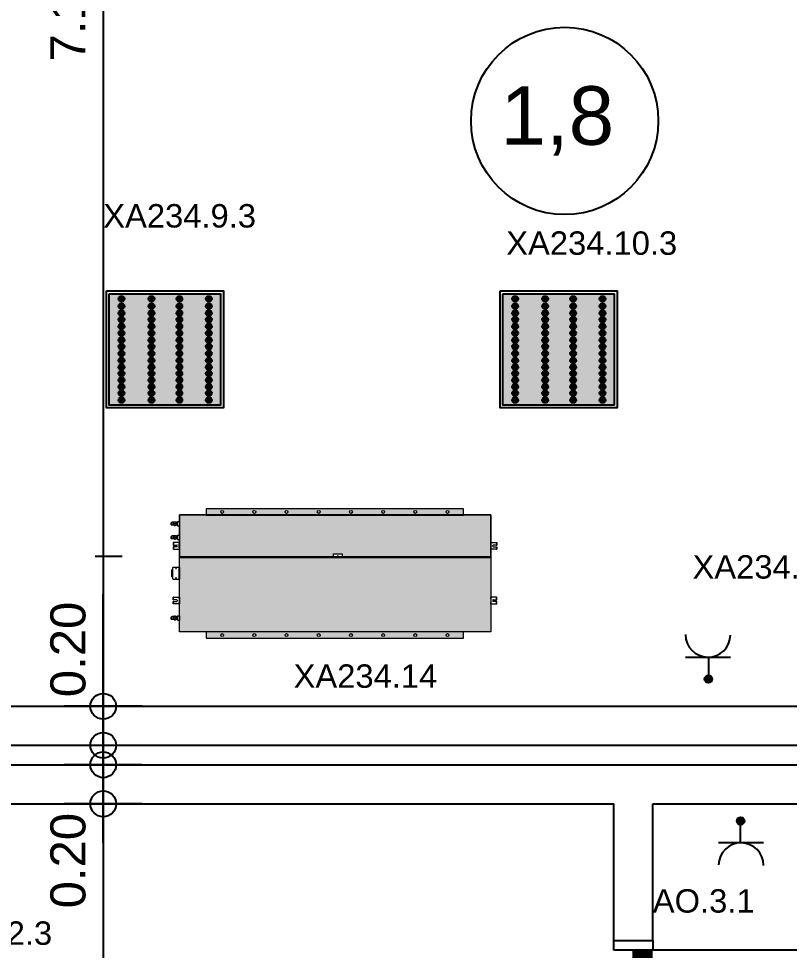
# Model space of a CAD drawing. Header units: metres. Extents: x 0 to 132, y -109 to 310.
# Drawn here: x 22.768 to 26.718, y 103.554 to 108.331 of the extents above; entities that cross this region are included whole.
import ezdxf

# ---------------------------------------------------------------- set-up
doc = ezdxf.new("R2010")
doc.units = ezdxf.units.M
doc.header["$LTSCALE"] = 0.036
doc.linetypes.add('DASHDOTX2', pattern=[50.8, 25.4, -12.7, 0, -12.7])
doc.layers.get('0').update_dxf_attribs({"color": 252})
doc.layers.get('Defpoints').update_dxf_attribs({"color": 252})
for name, color, linetype in [('arxitektonika', 254, 'Continuous'), ('DIMBLK', 252, 'Continuous'), ('electext', 20, 'Continuous'), ('HLEK-SYMBOL', 3, 'Continuous'), ('HLEK_FL001_SYMBOLS', 230, 'Continuous'), ('mihanologika text', 20, 'Continuous'), ('Parathira', 252, 'Continuous')]:
    doc.layers.add(name, color=color, linetype=linetype)
doc.layers.add('axel', color=170, linetype='Continuous', lineweight=0)
doc.styles.add('COMU-N', font='arial.ttf')
doc.styles.get("Standard").update_dxf_attribs({"font": 'arial.ttf'})
doc.dimstyles.new('CADWDOT', dxfattribs={"dimscale": 0.1, "dimtxt": 1.8, "dimasz": 0.08, "dimexe": 2, "dimexo": 0, "dimgap": 0.09, "dimtad": 0, "dimrnd": 0.001, "dimzin": 0, "dimdsep": 46, "dimtxsty": 'Standard', "dimblk1": 'ARTDIM', "dimblk2": 'ARTDIM', "dimsah": 1, "dimcen": 0.09, "dimdle": 0.05, "dimse1": 1, "dimse2": 1, "dimadec": 0, "dimazin": 0, "dimtfac": 1, "dimtmove": 0, "dimatfit": 3, "dimldrblk": 'ARTDIM', "dimfxl": 2, "dimtvp": 0.9999, "dimtolj": 1, "dimtzin": 0, "dimarcsym": 0})

# ---------------------------------------------------------------- blocks, each defined once
blk = doc.blocks.new('A$C5CF07E2A')
at = {"layer": 'Parathira'}
for p, q in [((0.05, 0), (0, 0)), ((0.05, -0.2), (0.05, 0)), ((1.95, 0), (2, 0)), ((1.95, -0.2), (1.95, 0)), ((0.05, -1.05), (0.05, -0.1)), ((0.05, -0.1), (0.0975, -0.1)), ((0.0595, -0.1), (0.0595, -0.195)), ((0.069, -0.1), (0.069, -0.195)), ((0.0785, -0.1), (0.0785, -0.195)), ((0.088, -0.1), (0.088, -0.195)), ((0.0975, -0.1), (0.0975, -1.0488)), ((1.95, -0.1), (1.9025, -0.1)), ((1.9025, -0.1), (1.9025, -1.0488)), ((1.912, -0.1), (1.912, -0.195)), ((1.9215, -0.1), (1.9215, -0.195)), ((1.931, -0.1), (1.931, -0.195)), ((1.9405, -0.1), (1.9405, -0.195)), ((1.95, -1.05), (1.95, -0.1)), ((0, -0.2), (0.05, -0.2)), ((0.0975, -0.195), (0.05, -0.195)), ((1.9025, -0.195), (1.95, -0.195)), ((2, -0.2), (1.95, -0.2)), ((0.0975, -0.955), (0.05, -0.955)), ((0.0595, -0.955), (0.0595, -1.05)), ((0.069, -0.955), (0.069, -1.0498)), ((0.0785, -0.955), (0.0785, -1.0496)), ((0.088, -0.955), (0.088, -1.0492)), ((1.9025, -0.955), (1.95, -0.955)), ((1.912, -0.955), (1.912, -1.0492)), ((1.9215, -0.955), (1.9215, -1.0496)), ((1.931, -0.955), (1.931, -1.0498)), ((1.9405, -0.955), (1.9405, -1.05))]:
    blk.add_line(p, q, dxfattribs=at)
for centre, start, end in [((0.05, -0.1), 270, 0), ((1.95, -0.1), 180, 270)]:
    blk.add_arc(centre, 0.95, start, end, dxfattribs=at)
blk = doc.blocks.new('ARTDIM')
at = {"layer": 'DIMBLK'}
for p, q in [((0, -24.9975), (0, 24.9975)), ((-24.9975, 0), (24.9975, 0))]:
    blk.add_line(p, q, dxfattribs=at)
blk.add_circle((0, 0), 8.25, dxfattribs=at)
blk = doc.blocks.new('*D462')
at = {"layer": 'arxitektonika', "color": 0, "lineweight": -2}
blk.add_line((23.2019, 111.8974), (23.2019, 104.8134), dxfattribs=at)
at = {"layer": 'Defpoints', "color": 0, "transparency": 16777216}
for p in [(24.0682, 111.9054), (23.2019, 104.8054), (24.0682, 104.8054)]:
    blk.add_point(p, dxfattribs=at)
at = {"layer": 'arxitektonika', "color": 0, "lineweight": -2, "xscale": 0.008, "yscale": 0.008, "zscale": 0.008}
for p, rotation in [((23.2019, 111.9054), 90), ((23.2019, 104.8054), 270)]:
    blk.add_blockref('ARTDIM', p, dxfattribs=dict(at, rotation=rotation))
at = {"layer": 'arxitektonika', "color": 0, "insert": (23.0219, 108.3554), "char_height": 0.18, "attachment_point": 5, "rotation": 90}
blk.add_mtext('\\A1;7.10', dxfattribs=at)
blk = doc.blocks.new('*D468')
at = {"layer": 'arxitektonika', "color": 0, "lineweight": -2}
for p, q in [((23.2019, 104.8054), (23.2019, 105.38)), ((23.2019, 104.6134), (23.2019, 104.7974))]:
    blk.add_line(p, q, dxfattribs=at)
at = {"layer": 'Defpoints', "color": 0, "transparency": 16777216}
for p in [(23.2019, 104.8054), (25.8182, 104.8054), (25.8182, 104.6054)]:
    blk.add_point(p, dxfattribs=at)
at = {"layer": 'arxitektonika', "color": 0, "lineweight": -2, "xscale": 0.008, "yscale": 0.008, "zscale": 0.008}
for p, rotation in [((23.2019, 104.8054), 90), ((23.2019, 104.6054), 270)]:
    blk.add_blockref('ARTDIM', p, dxfattribs=dict(at, rotation=rotation))
at = {"layer": 'arxitektonika', "color": 0, "insert": (23.0219, 105.0967), "char_height": 0.18, "attachment_point": 5, "rotation": 90}
blk.add_mtext('\\A1;0.20', dxfattribs=at)
blk = doc.blocks.new('*D469')
at = {"layer": 'arxitektonika', "color": 0, "lineweight": -2}
for p, q in [((23.2019, 104.4974), (23.2019, 104.3134)), ((23.2019, 104.3054), (23.2019, 103.7308))]:
    blk.add_line(p, q, dxfattribs=at)
at = {"layer": 'Defpoints', "color": 0, "transparency": 16777216}
for p in [(25.8182, 104.5054), (23.2019, 104.3054), (25.8182, 104.3054)]:
    blk.add_point(p, dxfattribs=at)
at = {"layer": 'arxitektonika', "color": 0, "lineweight": -2, "xscale": 0.008, "yscale": 0.008, "zscale": 0.008}
for p, rotation in [((23.2019, 104.5054), 90), ((23.2019, 104.3054), 270)]:
    blk.add_blockref('ARTDIM', p, dxfattribs=dict(at, rotation=rotation))
at = {"layer": 'arxitektonika', "color": 0, "insert": (23.0219, 104.0141), "char_height": 0.18, "attachment_point": 5, "rotation": 90}
blk.add_mtext('\\A1;0.20', dxfattribs=at)
blk = doc.blocks.new('*D470')
at = {"layer": 'arxitektonika', "color": 0, "lineweight": -2}
blk.add_line((23.2019, 104.2974), (23.2019, 100.9134), dxfattribs=at)
at = {"layer": 'Defpoints', "color": 0, "transparency": 16777216}
for p in [(24.1182, 104.3054), (23.2019, 100.9054), (24.1182, 100.9054)]:
    blk.add_point(p, dxfattribs=at)
at = {"layer": 'arxitektonika', "color": 0, "lineweight": -2, "xscale": 0.008, "yscale": 0.008, "zscale": 0.008}
for p, rotation in [((23.2019, 104.3054), 90), ((23.2019, 100.9054), 270)]:
    blk.add_blockref('ARTDIM', p, dxfattribs=dict(at, rotation=rotation))
at = {"layer": 'arxitektonika', "color": 0, "insert": (23.0219, 102.6054), "char_height": 0.18, "attachment_point": 5, "rotation": 90}
blk.add_mtext('\\A1;3.40', dxfattribs=at)
blk = doc.blocks.new('gJ6_a14')
at = {"linetype": 'Continuous'}
for p, q in [((-0.1176, 0.1119), (0.113, 0.1119)), ((0, 0.1119), (0, 0))]:
    blk.add_line(p, q, dxfattribs=at)
blk.add_arc((-0.0023, 0.2279), 0.1153, 180, 358.9566, dxfattribs=at)
blk = doc.blocks.new('*X789')
at = {"color": 0}
for p, q in [((15.598, 2.587), (15.737, 2.727)), ((15.598, 2.622), (15.702, 2.727)), ((15.601, 2.607), (15.609, 2.616)), ((15.604, 2.646), (15.605, 2.647)), ((15.605, 2.559), (15.765, 2.719)), ((15.605, 2.577), (15.614, 2.585)), ((15.609, 2.652), (15.618, 2.66)), ((15.611, 2.547), (15.618, 2.554)), ((15.614, 2.621), (15.623, 2.63)), ((15.617, 2.536), (15.789, 2.707)), ((15.618, 2.59), (15.627, 2.599)), ((15.623, 2.665), (15.631, 2.674)), ((15.623, 2.559), (15.631, 2.568)), ((15.627, 2.634), (15.636, 2.643)), ((15.627, 2.528), (15.636, 2.537)), ((15.631, 2.603), (15.64, 2.612)), ((15.633, 2.516), (15.808, 2.691)), ((15.636, 2.678), (15.645, 2.687)), ((15.636, 2.572), (15.645, 2.581)), ((15.64, 2.647), (15.649, 2.656)), ((15.64, 2.541), (15.649, 2.55)), ((15.645, 2.616), (15.654, 2.625)), ((15.645, 2.51), (15.654, 2.519)), ((15.649, 2.691), (15.658, 2.7)), ((15.649, 2.585), (15.658, 2.594)), ((15.653, 2.501), (15.824, 2.672)), ((15.654, 2.66), (15.662, 2.669)), ((15.654, 2.554), (15.662, 2.563)), ((15.658, 2.63), (15.667, 2.638)), ((15.658, 2.523), (15.667, 2.532)), ((15.662, 2.705), (15.671, 2.714)), ((15.662, 2.599), (15.671, 2.607)), ((15.664, 2.494), (15.671, 2.501)), ((15.667, 2.674), (15.676, 2.683)), ((15.667, 2.568), (15.676, 2.577)), ((15.671, 2.643), (15.68, 2.652)), ((15.671, 2.537), (15.68, 2.546)), ((15.676, 2.718), (15.678, 2.721)), ((15.676, 2.489), (15.836, 2.648)), ((15.676, 2.612), (15.685, 2.621)), ((15.676, 2.506), (15.685, 2.515)), ((15.68, 2.687), (15.689, 2.696)), ((15.68, 2.581), (15.689, 2.59)), ((15.685, 2.656), (15.693, 2.665)), ((15.685, 2.55), (15.693, 2.559)), ((15.689, 2.625), (15.698, 2.634)), ((15.689, 2.519), (15.698, 2.528)), ((15.693, 2.7), (15.702, 2.709)), ((15.693, 2.594), (15.702, 2.603)), ((15.693, 2.488), (15.702, 2.497)), ((15.698, 2.669), (15.707, 2.678)), ((15.698, 2.563), (15.707, 2.572)), ((15.702, 2.638), (15.711, 2.647)), ((15.702, 2.532), (15.711, 2.541)), ((15.705, 2.482), (15.843, 2.62)), ((15.707, 2.714), (15.715, 2.722)), ((15.707, 2.607), (15.715, 2.616)), ((15.707, 2.501), (15.715, 2.51)), ((15.711, 2.683), (15.72, 2.691)), ((15.711, 2.577), (15.72, 2.585)), ((15.715, 2.652), (15.724, 2.66)), ((15.715, 2.546), (15.724, 2.554)), ((15.72, 2.727), (15.721, 2.728)), ((15.72, 2.621), (15.729, 2.63)), ((15.72, 2.515), (15.729, 2.523)), ((15.724, 2.696), (15.733, 2.705)), ((15.724, 2.59), (15.733, 2.599)), ((15.724, 2.484), (15.733, 2.493)), ((15.729, 2.665), (15.738, 2.674)), ((15.729, 2.559), (15.738, 2.568)), ((15.733, 2.634), (15.742, 2.643)), ((15.733, 2.528), (15.742, 2.537)), ((15.738, 2.709), (15.746, 2.718)), ((15.738, 2.603), (15.746, 2.612)), ((15.738, 2.497), (15.746, 2.506)), ((15.741, 2.482), (15.842, 2.584)), ((15.742, 2.678), (15.751, 2.687)), ((15.742, 2.572), (15.751, 2.581)), ((15.746, 2.647), (15.755, 2.656)), ((15.746, 2.541), (15.755, 2.55)), ((15.751, 2.722), (15.752, 2.724)), ((15.751, 2.616), (15.76, 2.625)), ((15.751, 2.51), (15.76, 2.519)), ((15.755, 2.691), (15.764, 2.7)), ((15.755, 2.585), (15.764, 2.594)), ((15.76, 2.66), (15.768, 2.669)), ((15.76, 2.554), (15.768, 2.563)), ((15.764, 2.63), (15.773, 2.638)), ((15.764, 2.523), (15.773, 2.532)), ((15.768, 2.705), (15.777, 2.714)), ((15.768, 2.599), (15.777, 2.607)), ((15.768, 2.493), (15.777, 2.501)), ((15.773, 2.674), (15.782, 2.683)), ((15.773, 2.568), (15.782, 2.577)), ((15.777, 2.643), (15.786, 2.652)), ((15.777, 2.537), (15.786, 2.546)), ((15.782, 2.612), (15.791, 2.621)), ((15.782, 2.506), (15.791, 2.515)), ((15.786, 2.687), (15.795, 2.696)), ((15.786, 2.581), (15.795, 2.59)), ((15.791, 2.656), (15.799, 2.665)), ((15.791, 2.55), (15.799, 2.559)), ((15.795, 2.625), (15.804, 2.634)), ((15.795, 2.519), (15.804, 2.528)), ((15.799, 2.594), (15.808, 2.603)), ((15.804, 2.669), (15.813, 2.678)), ((15.804, 2.563), (15.813, 2.572)), ((15.808, 2.638), (15.817, 2.647)), ((15.808, 2.532), (15.817, 2.541)), ((15.813, 2.607), (15.822, 2.616)), ((15.817, 2.577), (15.826, 2.585)), ((15.822, 2.652), (15.83, 2.66)), ((15.822, 2.546), (15.83, 2.554)), ((15.826, 2.621), (15.835, 2.63)), ((15.83, 2.59), (15.839, 2.599)), ((15.835, 2.559), (15.835, 2.56)), ((15.839, 2.634), (15.84, 2.635)), ((15.844, 2.603), (15.844, 2.603))]:
    blk.add_line(p, q, dxfattribs=at)
blk = doc.blocks.new('GJ6_A78')
at = {"layer": 'HLEK-SYMBOL', "color": 0, "linetype": 'Continuous'}
blk.add_circle((0, 0), 0.0989, dxfattribs=at)
at = {"layer": 'HLEK-SYMBOL', "color": 0, "xscale": 0.8, "yscale": 0.8, "zscale": 0.8}
blk.add_blockref('*X789', (-12.576, -2.084), dxfattribs=at)
blk = doc.blocks.new('priza')
at = {"layer": 'HLEK_FL001_SYMBOLS', "rotation": 180}
blk.add_blockref('gJ6_a14', (87.4, -100.4952), dxfattribs=at)
at = {"layer": 'HLEK_FL001_SYMBOLS', "xscale": 0.1951472641207488, "yscale": 0.1951472641207488, "zscale": 0.1951472641207488}
blk.add_blockref('GJ6_A78', (87.4, -100.4953), dxfattribs=at)
blk = doc.blocks.new('panel led 4x16W 60x60cm acrylic')
at = {"layer": 'HLEK_FL001_SYMBOLS', "linetype": 'Continuous', "lineweight": 0}
h = blk.add_hatch(color=201, dxfattribs=at)
h.dxf.hatch_style = 1
h.paths.add_polyline_path([(45.4184, 65.5575), (45.4184, 64.9863), (45.9896, 64.9863), (45.9896, 65.5575)])
h.paths.add_polyline_path([(45.6208, 65.3554, -1), (45.6508, 65.3554, -1)], flags=16)
h.paths.add_polyline_path([(45.6208, 65.3904, -1), (45.6508, 65.3904, -1)], flags=16)
h.paths.add_polyline_path([(45.7936, 65.3554, -1), (45.7636, 65.3554, -1)], flags=16)
h.paths.add_polyline_path([(45.7636, 65.3904, -1), (45.7936, 65.3904, -1)], flags=16)
h.paths.add_polyline_path([(45.6508, 65.3202, -1), (45.6208, 65.3202, -1)], flags=16)
h.paths.add_polyline_path([(45.7936, 65.3202, -1), (45.7636, 65.3202, -1)], flags=16)
h.paths.add_polyline_path([(45.6208, 65.4249, -1), (45.6508, 65.4249, -1)], flags=16)
h.paths.add_polyline_path([(45.7636, 65.4249, -1), (45.7936, 65.4249, -1)], flags=16)
h.paths.add_polyline_path([(45.6508, 65.2864, -1), (45.6208, 65.2864, -1)], flags=16)
h.paths.add_polyline_path([(45.7936, 65.2864, -1), (45.7636, 65.2864, -1)], flags=16)
h.paths.add_polyline_path([(45.6208, 65.4586, -1), (45.6508, 65.4586, -1)], flags=16)
h.paths.add_polyline_path([(45.7636, 65.4586, -1), (45.7936, 65.4586, -1)], flags=16)
h.paths.add_polyline_path([(45.6508, 65.2511, -1), (45.6208, 65.2511, -1)], flags=16)
h.paths.add_polyline_path([(45.7936, 65.2511, -1), (45.7636, 65.2511, -1)], flags=16)
h.paths.add_polyline_path([(45.6208, 65.4943, -1), (45.6508, 65.4943, -1)], flags=16)
h.paths.add_polyline_path([(45.7636, 65.4943, -1), (45.7936, 65.4943, -1)], flags=16)
h.paths.add_polyline_path([(45.6508, 65.2158, -1), (45.6208, 65.2158, -1)], flags=16)
h.paths.add_polyline_path([(45.7936, 65.2158, -1), (45.7636, 65.2158, -1)], flags=16)
h.paths.add_polyline_path([(45.6208, 65.531, -1), (45.6508, 65.531, -1)], flags=16)
h.paths.add_polyline_path([(45.7636, 65.531, -1), (45.7936, 65.531, -1)], flags=16)
h.paths.add_polyline_path([(45.6508, 65.1817, -1), (45.6208, 65.1817, -1)], flags=16)
h.paths.add_polyline_path([(45.7936, 65.1817, -1), (45.7636, 65.1817, -1)], flags=16)
h.paths.add_polyline_path([(45.4672, 65.3554, -1), (45.4972, 65.3554, -1)], flags=16)
h.paths.add_polyline_path([(45.4672, 65.3904, -1), (45.4972, 65.3904, -1)], flags=16)
h.paths.add_polyline_path([(45.4972, 65.3202, -1), (45.4672, 65.3202, -1)], flags=16)
h.paths.add_polyline_path([(45.6508, 65.1482, -1), (45.6208, 65.1482, -1)], flags=16)
h.paths.add_polyline_path([(45.9441, 65.3554, -1), (45.9141, 65.3554, -1)], flags=16)
h.paths.add_polyline_path([(45.9441, 65.3904, -1), (45.9141, 65.3904, -1)], flags=16)
h.paths.add_polyline_path([(45.7936, 65.1482, -1), (45.7636, 65.1482, -1)], flags=16)
h.paths.add_polyline_path([(45.4672, 65.4249, -1), (45.4972, 65.4249, -1)], flags=16)
h.paths.add_polyline_path([(45.9441, 65.3202, -1), (45.9141, 65.3202, -1)], flags=16)
h.paths.add_polyline_path([(45.4972, 65.2864, -1), (45.4672, 65.2864, -1)], flags=16)
h.paths.add_polyline_path([(45.9141, 65.4249, -1), (45.9441, 65.4249, -1)], flags=16)
h.paths.add_polyline_path([(45.9441, 65.2864, -1), (45.9141, 65.2864, -1)], flags=16)
h.paths.add_polyline_path([(45.4672, 65.4586, -1), (45.4972, 65.4586, -1)], flags=16)
h.paths.add_polyline_path([(45.9141, 65.4586, -1), (45.9441, 65.4586, -1)], flags=16)
h.paths.add_polyline_path([(45.4972, 65.2511, -1), (45.4672, 65.2511, -1)], flags=16)
h.paths.add_polyline_path([(45.9441, 65.2511, -1), (45.9141, 65.2511, -1)], flags=16)
h.paths.add_polyline_path([(45.4672, 65.4943, -1), (45.4972, 65.4943, -1)], flags=16)
h.paths.add_polyline_path([(45.6508, 65.1152, -1), (45.6208, 65.1152, -1)], flags=16)
h.paths.add_polyline_path([(45.7936, 65.1152, -1), (45.7636, 65.1152, -1)], flags=16)
h.paths.add_polyline_path([(45.9141, 65.4943, -1), (45.9441, 65.4943, -1)], flags=16)
h.paths.add_polyline_path([(45.4972, 65.2158, -1), (45.4672, 65.2158, -1)], flags=16)
h.paths.add_polyline_path([(45.9441, 65.2158, -1), (45.9141, 65.2158, -1)], flags=16)
h.paths.add_polyline_path([(45.4672, 65.531, -1), (45.4972, 65.531, -1)], flags=16)
h.paths.add_polyline_path([(45.9141, 65.531, -1), (45.9441, 65.531, -1)], flags=16)
h.paths.add_polyline_path([(45.4972, 65.1817, -1), (45.4672, 65.1817, -1)], flags=16)
h.paths.add_polyline_path([(45.9441, 65.1817, -1), (45.9141, 65.1817, -1)], flags=16)
h.paths.add_polyline_path([(45.6508, 65.0811, -1), (45.6208, 65.0811, -1)], flags=16)
h.paths.add_polyline_path([(45.7936, 65.0811, -1), (45.7636, 65.0811, -1)], flags=16)
h.paths.add_polyline_path([(45.4972, 65.1482, -1), (45.4672, 65.1482, -1)], flags=16)
h.paths.add_polyline_path([(45.9441, 65.1482, -1), (45.9141, 65.1482, -1)], flags=16)
h.paths.add_polyline_path([(45.6508, 65.048, -1), (45.6208, 65.048, -1)], flags=16)
h.paths.add_polyline_path([(45.7936, 65.048, -1), (45.7636, 65.048, -1)], flags=16)
h.paths.add_polyline_path([(45.4972, 65.1152, -1), (45.4672, 65.1152, -1)], flags=16)
h.paths.add_polyline_path([(45.9441, 65.1152, -1), (45.9141, 65.1152, -1)], flags=16)
h.paths.add_polyline_path([(45.6508, 65.0128, -1), (45.6208, 65.0128, -1)], flags=16)
h.paths.add_polyline_path([(45.4972, 65.0811, -1), (45.4672, 65.0811, -1)], flags=16)
h.paths.add_polyline_path([(45.7936, 65.0128, -1), (45.7636, 65.0128, -1)], flags=16)
h.paths.add_polyline_path([(45.9441, 65.0811, -1), (45.9141, 65.0811, -1)], flags=16)
h.paths.add_polyline_path([(45.4972, 65.048, -1), (45.4672, 65.048, -1)], flags=16)
h.paths.add_polyline_path([(45.9441, 65.048, -1), (45.9141, 65.048, -1)], flags=16)
h.paths.add_polyline_path([(45.4972, 65.0128, -1), (45.4672, 65.0128, -1)], flags=16)
h.paths.add_polyline_path([(45.9441, 65.0128, -1), (45.9141, 65.0128, -1)], flags=16)
h = blk.add_hatch(color=11, dxfattribs=at)
h.dxf.hatch_style = 1
h.paths.add_polyline_path([(45.4972, 65.531, 1), (45.4672, 65.531, 1)])
h = blk.add_hatch(color=11, dxfattribs=at)
h.dxf.hatch_style = 1
h.paths.add_polyline_path([(45.6508, 65.531, 1), (45.6208, 65.531, 1)])
h = blk.add_hatch(color=11, dxfattribs=at)
h.dxf.hatch_style = 1
h.paths.add_polyline_path([(45.7936, 65.531, 1), (45.7636, 65.531, 1)])
h = blk.add_hatch(color=11, dxfattribs=at)
h.dxf.hatch_style = 1
h.paths.add_polyline_path([(45.9441, 65.531, 1), (45.9141, 65.531, 1)])
h = blk.add_hatch(color=11, dxfattribs=at)
h.dxf.hatch_style = 1
h.paths.add_polyline_path([(45.4972, 65.4943, 1), (45.4672, 65.4943, 1)])
h = blk.add_hatch(color=11, dxfattribs=at)
h.dxf.hatch_style = 1
h.paths.add_polyline_path([(45.6508, 65.4943, 1), (45.6208, 65.4943, 1)])
h = blk.add_hatch(color=11, dxfattribs=at)
h.dxf.hatch_style = 1
h.paths.add_polyline_path([(45.7936, 65.4943, 1), (45.7636, 65.4943, 1)])
h = blk.add_hatch(color=11, dxfattribs=at)
h.dxf.hatch_style = 1
h.paths.add_polyline_path([(45.9441, 65.4943, 1), (45.9141, 65.4943, 1)])
h = blk.add_hatch(color=11, dxfattribs=at)
h.dxf.hatch_style = 1
h.paths.add_polyline_path([(45.4972, 65.4586, 1), (45.4672, 65.4586, 1)])
h = blk.add_hatch(color=11, dxfattribs=at)
h.dxf.hatch_style = 1
h.paths.add_polyline_path([(45.6508, 65.4586, 1), (45.6208, 65.4586, 1)])
h = blk.add_hatch(color=11, dxfattribs=at)
h.dxf.hatch_style = 1
h.paths.add_polyline_path([(45.7936, 65.4586, 1), (45.7636, 65.4586, 1)])
h = blk.add_hatch(color=11, dxfattribs=at)
h.dxf.hatch_style = 1
h.paths.add_polyline_path([(45.9441, 65.4586, 1), (45.9141, 65.4586, 1)])
h = blk.add_hatch(color=11, dxfattribs=at)
h.dxf.hatch_style = 1
h.paths.add_polyline_path([(45.4972, 65.4249, 1), (45.4672, 65.4249, 1)])
h = blk.add_hatch(color=11, dxfattribs=at)
h.dxf.hatch_style = 1
h.paths.add_polyline_path([(45.4972, 65.3904, 1), (45.4672, 65.3904, 1)])
h = blk.add_hatch(color=11, dxfattribs=at)
h.dxf.hatch_style = 1
h.paths.add_polyline_path([(45.6508, 65.4249, 1), (45.6208, 65.4249, 1)])
h = blk.add_hatch(color=11, dxfattribs=at)
h.dxf.hatch_style = 1
h.paths.add_polyline_path([(45.6508, 65.3904, 1), (45.6208, 65.3904, 1)])
h = blk.add_hatch(color=11, dxfattribs=at)
h.dxf.hatch_style = 1
h.paths.add_polyline_path([(45.7936, 65.4249, 1), (45.7636, 65.4249, 1)])
h = blk.add_hatch(color=11, dxfattribs=at)
h.dxf.hatch_style = 1
h.paths.add_polyline_path([(45.7936, 65.3904, 1), (45.7636, 65.3904, 1)])
h = blk.add_hatch(color=11, dxfattribs=at)
h.dxf.hatch_style = 1
h.paths.add_polyline_path([(45.9441, 65.4249, 1), (45.9141, 65.4249, 1)])
h = blk.add_hatch(color=11, dxfattribs=at)
h.dxf.hatch_style = 1
h.paths.add_polyline_path([(45.9441, 65.3904, 1), (45.9141, 65.3904, 1)])
h = blk.add_hatch(color=11, dxfattribs=at)
h.dxf.hatch_style = 1
h.paths.add_polyline_path([(45.4972, 65.3554, 1), (45.4672, 65.3554, 1)])
h = blk.add_hatch(color=11, dxfattribs=at)
h.dxf.hatch_style = 1
h.paths.add_polyline_path([(45.6508, 65.3554, 1), (45.6208, 65.3554, 1)])
h = blk.add_hatch(color=11, dxfattribs=at)
h.dxf.hatch_style = 1
h.paths.add_polyline_path([(45.7936, 65.3554, 1), (45.7636, 65.3554, 1)])
h = blk.add_hatch(color=11, dxfattribs=at)
h.dxf.hatch_style = 1
h.paths.add_polyline_path([(45.9441, 65.3554, 1), (45.9141, 65.3554, 1)])
h = blk.add_hatch(color=11, dxfattribs=at)
h.dxf.hatch_style = 1
h.paths.add_polyline_path([(45.4972, 65.3202, 1), (45.4672, 65.3202, 1)])
h = blk.add_hatch(color=11, dxfattribs=at)
h.dxf.hatch_style = 1
h.paths.add_polyline_path([(45.4972, 65.2864, 1), (45.4672, 65.2864, 1)])
h = blk.add_hatch(color=11, dxfattribs=at)
h.dxf.hatch_style = 1
h.paths.add_polyline_path([(45.6508, 65.3202, 1), (45.6208, 65.3202, 1)])
h = blk.add_hatch(color=11, dxfattribs=at)
h.dxf.hatch_style = 1
h.paths.add_polyline_path([(45.6508, 65.2864, 1), (45.6208, 65.2864, 1)])
h = blk.add_hatch(color=11, dxfattribs=at)
h.dxf.hatch_style = 1
h.paths.add_polyline_path([(45.7936, 65.3202, 1), (45.7636, 65.3202, 1)])
h = blk.add_hatch(color=11, dxfattribs=at)
h.dxf.hatch_style = 1
h.paths.add_polyline_path([(45.7936, 65.2864, 1), (45.7636, 65.2864, 1)])
h = blk.add_hatch(color=11, dxfattribs=at)
h.dxf.hatch_style = 1
h.paths.add_polyline_path([(45.9441, 65.3202, 1), (45.9141, 65.3202, 1)])
h = blk.add_hatch(color=11, dxfattribs=at)
h.dxf.hatch_style = 1
h.paths.add_polyline_path([(45.9441, 65.2864, 1), (45.9141, 65.2864, 1)])
h = blk.add_hatch(color=11, dxfattribs=at)
h.dxf.hatch_style = 1
h.paths.add_polyline_path([(45.4972, 65.2511, 1), (45.4672, 65.2511, 1)])
h = blk.add_hatch(color=11, dxfattribs=at)
h.dxf.hatch_style = 1
h.paths.add_polyline_path([(45.6508, 65.2511, 1), (45.6208, 65.2511, 1)])
h = blk.add_hatch(color=11, dxfattribs=at)
h.dxf.hatch_style = 1
h.paths.add_polyline_path([(45.7936, 65.2511, 1), (45.7636, 65.2511, 1)])
h = blk.add_hatch(color=11, dxfattribs=at)
h.dxf.hatch_style = 1
h.paths.add_polyline_path([(45.9441, 65.2511, 1), (45.9141, 65.2511, 1)])
h = blk.add_hatch(color=11, dxfattribs=at)
h.dxf.hatch_style = 1
h.paths.add_polyline_path([(45.4972, 65.2158, 1), (45.4672, 65.2158, 1)])
h = blk.add_hatch(color=11, dxfattribs=at)
h.dxf.hatch_style = 1
h.paths.add_polyline_path([(45.6508, 65.2158, 1), (45.6208, 65.2158, 1)])
h = blk.add_hatch(color=11, dxfattribs=at)
h.dxf.hatch_style = 1
h.paths.add_polyline_path([(45.7936, 65.2158, 1), (45.7636, 65.2158, 1)])
h = blk.add_hatch(color=11, dxfattribs=at)
h.dxf.hatch_style = 1
h.paths.add_polyline_path([(45.9441, 65.2158, 1), (45.9141, 65.2158, 1)])
h = blk.add_hatch(color=11, dxfattribs=at)
h.dxf.hatch_style = 1
h.paths.add_polyline_path([(45.4972, 65.1817, 1), (45.4672, 65.1817, 1)])
h = blk.add_hatch(color=11, dxfattribs=at)
h.dxf.hatch_style = 1
h.paths.add_polyline_path([(45.4972, 65.1482, 1), (45.4672, 65.1482, 1)])
h = blk.add_hatch(color=11, dxfattribs=at)
h.dxf.hatch_style = 1
h.paths.add_polyline_path([(45.6508, 65.1817, 1), (45.6208, 65.1817, 1)])
h = blk.add_hatch(color=11, dxfattribs=at)
h.dxf.hatch_style = 1
h.paths.add_polyline_path([(45.6508, 65.1482, 1), (45.6208, 65.1482, 1)])
h = blk.add_hatch(color=11, dxfattribs=at)
h.dxf.hatch_style = 1
h.paths.add_polyline_path([(45.7936, 65.1817, 1), (45.7636, 65.1817, 1)])
h = blk.add_hatch(color=11, dxfattribs=at)
h.dxf.hatch_style = 1
h.paths.add_polyline_path([(45.7936, 65.1482, 1), (45.7636, 65.1482, 1)])
h = blk.add_hatch(color=11, dxfattribs=at)
h.dxf.hatch_style = 1
h.paths.add_polyline_path([(45.9441, 65.1817, 1), (45.9141, 65.1817, 1)])
h = blk.add_hatch(color=11, dxfattribs=at)
h.dxf.hatch_style = 1
h.paths.add_polyline_path([(45.9441, 65.1482, 1), (45.9141, 65.1482, 1)])
h = blk.add_hatch(color=11, dxfattribs=at)
h.dxf.hatch_style = 1
h.paths.add_polyline_path([(45.4972, 65.1152, 1), (45.4672, 65.1152, 1)])
h = blk.add_hatch(color=11, dxfattribs=at)
h.dxf.hatch_style = 1
h.paths.add_polyline_path([(45.6508, 65.1152, 1), (45.6208, 65.1152, 1)])
h = blk.add_hatch(color=11, dxfattribs=at)
h.dxf.hatch_style = 1
h.paths.add_polyline_path([(45.7936, 65.1152, 1), (45.7636, 65.1152, 1)])
h = blk.add_hatch(color=11, dxfattribs=at)
h.dxf.hatch_style = 1
h.paths.add_polyline_path([(45.9441, 65.1152, 1), (45.9141, 65.1152, 1)])
h = blk.add_hatch(color=11, dxfattribs=at)
h.dxf.hatch_style = 1
h.paths.add_polyline_path([(45.4972, 65.0811, 1), (45.4672, 65.0811, 1)])
h = blk.add_hatch(color=11, dxfattribs=at)
h.dxf.hatch_style = 1
h.paths.add_polyline_path([(45.4972, 65.048, 1), (45.4672, 65.048, 1)])
h = blk.add_hatch(color=11, dxfattribs=at)
h.dxf.hatch_style = 1
h.paths.add_polyline_path([(45.6508, 65.0811, 1), (45.6208, 65.0811, 1)])
h = blk.add_hatch(color=11, dxfattribs=at)
h.dxf.hatch_style = 1
h.paths.add_polyline_path([(45.6508, 65.048, 1), (45.6208, 65.048, 1)])
h = blk.add_hatch(color=11, dxfattribs=at)
h.dxf.hatch_style = 1
h.paths.add_polyline_path([(45.7936, 65.0811, 1), (45.7636, 65.0811, 1)])
h = blk.add_hatch(color=11, dxfattribs=at)
h.dxf.hatch_style = 1
h.paths.add_polyline_path([(45.7936, 65.048, 1), (45.7636, 65.048, 1)])
h = blk.add_hatch(color=11, dxfattribs=at)
h.dxf.hatch_style = 1
h.paths.add_polyline_path([(45.9441, 65.0811, 1), (45.9141, 65.0811, 1)])
h = blk.add_hatch(color=11, dxfattribs=at)
h.dxf.hatch_style = 1
h.paths.add_polyline_path([(45.9441, 65.048, 1), (45.9141, 65.048, 1)])
h = blk.add_hatch(color=11, dxfattribs=at)
h.dxf.hatch_style = 1
h.paths.add_polyline_path([(45.4972, 65.0128, 1), (45.4672, 65.0128, 1)])
h = blk.add_hatch(color=11, dxfattribs=at)
h.dxf.hatch_style = 1
h.paths.add_polyline_path([(45.6508, 65.0128, 1), (45.6208, 65.0128, 1)])
h = blk.add_hatch(color=11, dxfattribs=at)
h.dxf.hatch_style = 1
h.paths.add_polyline_path([(45.7936, 65.0128, 1), (45.7636, 65.0128, 1)])
h = blk.add_hatch(color=11, dxfattribs=at)
h.dxf.hatch_style = 1
h.paths.add_polyline_path([(45.9441, 65.0128, 1), (45.9141, 65.0128, 1)])
at = {"layer": 'HLEK_FL001_SYMBOLS'}
for points in [[(45.4043, 65.5722), (46.0043, 65.5722), (46.0043, 64.9722), (45.4043, 64.9722)], [(45.4184, 65.5575), (45.9896, 65.5575), (45.9896, 64.9863), (45.4184, 64.9863)]]:
    blk.add_lwpolyline(points, close=True, dxfattribs=at)
for centre in [(45.4822, 65.531), (45.6358, 65.531), (45.7786, 65.531), (45.9291, 65.531), (45.4822, 65.4943), (45.6358, 65.4943), (45.7786, 65.4943), (45.9291, 65.4943), (45.4822, 65.4586), (45.6358, 65.4586), (45.7786, 65.4586), (45.9291, 65.4586), (45.4822, 65.4249), (45.4822, 65.3904), (45.6358, 65.4249), (45.6358, 65.3904), (45.7786, 65.4249), (45.7786, 65.3904), (45.9291, 65.4249), (45.9291, 65.3904), (45.4822, 65.3554), (45.6358, 65.3554), (45.7786, 65.3554), (45.9291, 65.3554), (45.4822, 65.3202), (45.4822, 65.2864), (45.6358, 65.3202), (45.6358, 65.2864), (45.7786, 65.3202), (45.7786, 65.2864), (45.9291, 65.3202), (45.9291, 65.2864), (45.4822, 65.2511), (45.6358, 65.2511), (45.7786, 65.2511), (45.9291, 65.2511), (45.4822, 65.2158), (45.6358, 65.2158), (45.7786, 65.2158), (45.9291, 65.2158), (45.4822, 65.1817), (45.4822, 65.1482), (45.6358, 65.1817), (45.6358, 65.1482), (45.7786, 65.1817), (45.7786, 65.1482), (45.9291, 65.1817), (45.9291, 65.1482), (45.4822, 65.1152), (45.6358, 65.1152), (45.7786, 65.1152), (45.9291, 65.1152), (45.4822, 65.0811), (45.4822, 65.048), (45.6358, 65.0811), (45.6358, 65.048), (45.7786, 65.0811), (45.7786, 65.048), (45.9291, 65.0811), (45.9291, 65.048), (45.4822, 65.0128), (45.6358, 65.0128), (45.7786, 65.0128), (45.9291, 65.0128)]:
    blk.add_circle(centre, 0.015, dxfattribs=at)
blk = doc.blocks.new('A$C5A126718')
at = {"layer": 'axel'}
for p, q in [((-0.0317, 0.0343), (-0.0317, 0.0321)), ((-0.0301, 0.0343), (-0.0317, 0.0343)), ((-0.0317, 0.0321), (-0.0317, 0.0236)), ((-0.0317, 0.0321), (-0.0301, 0.0321)), ((-0.0317, 0.0236), (-0.0301, 0.0236)), ((-0.0317, 0.0236), (-0.0317, 0.0214)), ((-0.0301, 0.0214), (-0.0317, 0.0214)), ((-0.0301, 0.0129), (-0.0317, 0.0129)), ((-0.0317, 0.0129), (-0.0317, 0.0107)), ((-0.0317, 0.0107), (-0.0301, 0.0107)), ((-0.0317, 0.0107), (-0.0317, 0.0021)), ((-0.0317, 0.0021), (-0.0301, 0.0021)), ((-0.0317, 0.0021), (-0.0317, 0)), ((-0.0301, 0), (-0.0317, 0)), ((-0.0012, 0.0343), (-0.0301, 0.0343)), ((-0.0301, 0.0343), (-0.0301, 0.0321)), ((-0.0301, 0.0321), (-0.0301, 0.0236)), ((-0.0301, 0.0236), (-0.0301, 0.0214)), ((-0.0301, 0.0214), (-0.0131, 0.0214)), ((-0.0301, 0.0129), (-0.0301, 0.0107)), ((-0.0131, 0.0129), (-0.0301, 0.0129)), ((-0.0301, 0.0107), (-0.0301, 0.0021)), ((-0.0301, 0.0021), (-0.0301, 0)), ((-0.0301, 0), (-0.0012, 0)), ((-0.0012, 0.0343), (0, 0.0343)), ((-0.0012, 0.0343), (-0.0012, 0.033)), ((-0.0012, 0.033), (-0.0012, 0.03)), ((-0.0012, 0.03), (-0.0012, 0.0271)), ((-0.0012, 0.0271), (0, 0.0271)), ((-0.0012, 0.027), (-0.0012, 0.0271)), ((-0.0012, 0.0073), (-0.0012, 0.027)), ((-0.0012, 0.0071), (-0.0012, 0.0073)), ((-0.0012, 0.0071), (0, 0.0071)), ((-0.0012, 0.0071), (-0.0012, 0.0043)), ((-0.0012, 0.0043), (-0.0012, 0.0013)), ((-0.0012, 0.0013), (-0.0012, 0)), ((-0.0012, 0), (0, 0)), ((0.0004, 0.0271), (0.0004, 0.0343)), ((0.0004, 0.0271), (0.0004, 0.0343)), ((0.0004, 0.0211), (0.0004, 0.0271)), ((0.0004, 0.0211), (0.0004, 0.0271)), ((0.0004, 0.0207), (0.0004, 0.0211)), ((0.0004, 0.0207), (0.0004, 0.0211)), ((0.0004, 0.0186), (0.0004, 0.0207)), ((0.0004, 0.0186), (0.0004, 0.0207)), ((0.0004, 0.0157), (0.0004, 0.0186)), ((0.0004, 0.0157), (0.0004, 0.0186)), ((0.0004, 0.0136), (0.0004, 0.0157)), ((0.0004, 0.0136), (0.0004, 0.0157)), ((0.0004, 0.0132), (0.0004, 0.0136)), ((0.0004, 0.0132), (0.0004, 0.0136)), ((0.0004, 0.0071), (0.0004, 0.0132)), ((0.0004, 0.0071), (0.0004, 0.0132)), ((0.0004, 0), (0.0004, 0.0071)), ((0.0004, 0), (0.0004, 0.0071))]:
    blk.add_line(p, q, dxfattribs=at)
blk.add_arc((-0.0131, 0.0171), 0.00429, 270, 90, dxfattribs=at)
blk = doc.blocks.new('A$C3A54651E')
at = {"layer": 'axel'}
for p, q in [((0.0091, 0.0228), (0, 0.0228)), ((0, 0.0228), (0, 0)), ((0.0091, 0), (0, 0)), ((0.0091, 0), (0.0091, 0.0228)), ((0.0091, 0.0171), (0.0162, 0.0171)), ((0.0091, 0.0057), (0.0162, 0.0057)), ((0.0162, 0.019), (0.0166, 0.0193)), ((0.0162, 0.0038), (0.0162, 0.019)), ((0.0162, 0.0038), (0.0166, 0.0035)), ((0.0166, 0.0035), (0.0166, 0.0193)), ((0.0166, 0.0193), (0.0184, 0.0193)), ((0.0166, 0.0035), (0.0184, 0.0035)), ((0.0184, 0.02), (0.0184, 0.0199)), ((0.0184, 0.02), (0.0184, 0.02)), ((0.0184, 0.0199), (0.0184, 0.0193)), ((0.0184, 0.0193), (0.0184, 0.0153)), ((0.0184, 0.0153), (0.0184, 0.0067)), ((0.0184, 0.0067), (0.0184, 0.0035)), ((0.0184, 0.0035), (0.0184, 0.0028)), ((0.0184, 0.0028), (0.0184, 0.0028)), ((0.0191, 0.0202), (0.0254, 0.0202)), ((0.0191, 0.0197), (0.0254, 0.0197)), ((0.0191, 0.0109), (0.0254, 0.0109)), ((0.0191, 0.0026), (0.0254, 0.0026)), ((0.0262, 0.0199), (0.0262, 0.02)), ((0.0262, 0.02), (0.0262, 0.02)), ((0.0262, 0.0182), (0.0262, 0.0199)), ((0.0262, 0.0153), (0.0262, 0.0182)), ((0.0262, 0.0182), (0.0284, 0.0182)), ((0.0262, 0.0067), (0.0262, 0.0153)), ((0.0262, 0.0046), (0.0262, 0.0067)), ((0.0262, 0.0028), (0.0262, 0.0046)), ((0.0262, 0.0046), (0.0284, 0.0046)), ((0.0262, 0.0028), (0.0262, 0.0028)), ((0.0284, 0.0193), (0.037, 0.0193)), ((0.0284, 0.0182), (0.0284, 0.0193)), ((0.0284, 0.0046), (0.0284, 0.0182)), ((0.0284, 0.0035), (0.0284, 0.0046)), ((0.0284, 0.0035), (0.037, 0.0035)), ((0.037, 0.0035), (0.037, 0.0193)), ((0.0373, 0.019), (0.037, 0.0193)), ((0.0373, 0.0037), (0.037, 0.0035)), ((0.0373, 0.0182), (0.0373, 0.019)), ((0.0373, 0.0046), (0.0373, 0.0182)), ((0.0373, 0.0182), (0.0403, 0.0182)), ((0.0373, 0.0037), (0.0373, 0.0046)), ((0.0373, 0.0046), (0.0403, 0.0046)), ((0.0403, 0.0046), (0.0403, 0.0182)), ((0.0423, 0.0162), (0.0403, 0.0182)), ((0.0423, 0.0066), (0.0403, 0.0046)), ((0.0423, 0.0066), (0.0423, 0.0162))]:
    blk.add_line(p, q, dxfattribs=at)
for points in [[(0.0191, 0.0202, 0.004311), (0.019, 0.0202, 0.005535), (0.0188, 0.0202, 0.007292), (0.0187, 0.0201, 0.009929), (0.0186, 0.0201), (0.0186, 0.0201, 0.019665), (0.0185, 0.02, 0.032685), (0.0184, 0.02, 0.060642), (0.0184, 0.02), (0.0184, 0.02)], [(0.0184, 0.0199, 0.159929), (0.0184, 0.0199, 0.090191), (0.0184, 0.0199, 0.0462), (0.0184, 0.0199, 0.02623), (0.0185, 0.0198), (0.0186, 0.0198, 0.013719), (0.0187, 0.0198, 0.009481), (0.0188, 0.0198, 0.006867), (0.0189, 0.0197, 0.005151), (0.0191, 0.0197)], [(0.0191, 0.0197, 0.015295), (0.0188, 0.0186, 0.017604), (0.0186, 0.0175), (0.0185, 0.0169, 0.02245), (0.0184, 0.0158), (0.0184, 0.0153)], [(0.0184, 0.0153, 0.023182), (0.0184, 0.0142, 0.022013), (0.0186, 0.0131), (0.0187, 0.0125, 0.017076), (0.0189, 0.0114), (0.0191, 0.0109)], [(0.0191, 0.0109, 0.016103), (0.0188, 0.0098, 0.018613), (0.0186, 0.0088), (0.0185, 0.0083, 0.023826), (0.0184, 0.0072), (0.0184, 0.0067)], [(0.0184, 0.0067, 0.024647), (0.0184, 0.0057, 0.023359), (0.0186, 0.0046), (0.0187, 0.0041, 0.018023), (0.0189, 0.0031), (0.0191, 0.0026)], [(0.0191, 0.0026, -0.004311), (0.019, 0.0026, -0.005535), (0.0188, 0.0026, -0.007292), (0.0187, 0.0027, -0.009929), (0.0186, 0.0027), (0.0186, 0.0027, -0.019665), (0.0185, 0.0027, -0.032685), (0.0184, 0.0028, -0.060642), (0.0184, 0.0028), (0.0184, 0.0028)], [(0.0262, 0.02, 0.102242), (0.0262, 0.02, 0.051435), (0.0261, 0.02, 0.028507), (0.0261, 0.0201, 0.01755), (0.026, 0.0201), (0.0259, 0.0201, 0.009159), (0.0258, 0.0201, 0.006785), (0.0257, 0.0202, 0.005184), (0.0255, 0.0202), (0.0254, 0.0202)], [(0.0254, 0.0197, 0.004812), (0.0256, 0.0197, 0.00636), (0.0258, 0.0198, 0.008685), (0.0259, 0.0198, 0.012384), (0.026, 0.0198), (0.0261, 0.0198, 0.023143), (0.0261, 0.0199, 0.039656), (0.0262, 0.0199, 0.07579), (0.0262, 0.0199, 0.144125), (0.0262, 0.0199)], [(0.0262, 0.0153, 0.023214), (0.0262, 0.0164, 0.02204), (0.026, 0.0175), (0.0259, 0.018, 0.017046), (0.0256, 0.0191), (0.0254, 0.0197)], [(0.0254, 0.0109, 0.01528), (0.0258, 0.012, 0.017585), (0.026, 0.013), (0.0261, 0.0136, 0.022468), (0.0262, 0.0147), (0.0262, 0.0153)], [(0.0262, 0.0067, 0.024685), (0.0262, 0.0078, 0.023392), (0.026, 0.0088), (0.0259, 0.0093, 0.017988), (0.0256, 0.0103), (0.0254, 0.0109)], [(0.0254, 0.0026, 0.016073), (0.0258, 0.0036, 0.018575), (0.026, 0.0046), (0.0261, 0.0052, 0.023861), (0.0262, 0.0062), (0.0262, 0.0067)], [(0.0262, 0.0028, -0.102242), (0.0262, 0.0028, -0.051435), (0.0261, 0.0028, -0.028507), (0.0261, 0.0027, -0.01755), (0.026, 0.0027), (0.0259, 0.0027, -0.009159), (0.0258, 0.0026, -0.006785), (0.0257, 0.0026, -0.005184), (0.0255, 0.0026), (0.0254, 0.0026)]]:
    blk.add_lwpolyline(points, format="xyb", dxfattribs=at)
blk = doc.blocks.new('A$C531E15D6')
at = {"layer": 'axel'}
for p, q in [((-0.0003, 0.0241), (-0.0003, -0.0359)), ((-0.0003, 0.0241), (0.0009, 0.0241)), ((-0.0003, 0.0134), (0, 0.0134)), ((-0.0003, 0.0113), (0, 0.0113)), ((-0.0003, 0.0066), (-0.0003, 0.0031)), ((-0.0003, 0.0066), (-0.0003, 0.0031)), ((0, 0.0059), (-0.0003, 0.0059)), ((-0.0003, 0.0031), (-0.0003, -0.0276)), ((0.0021, 0.0241), (0, 0.022)), ((0, 0.0059), (0, 0.022)), ((0, -0.0059), (0, 0.0059)), ((0, -0.0059), (0, 0.0059)), ((0.0012, 0.0241), (0.0009, 0.0241)), ((0.0012, 0.0241), (0.0009, 0.0241)), ((0.0012, 0.0241), (0.0021, 0.0241)), ((0.0021, 0.0241), (0.0321, 0.0241)), ((0.0021, 0.0241), (0.0321, 0.0241)), ((0.0321, 0.0241), (0.0343, 0.022)), ((0.0343, 0.022), (0.0343, 0.0134)), ((0.0343, 0.022), (0.0343, 0.0134)), ((0.0343, 0.0134), (0.0343, -0.0251)), ((0.0343, 0.0134), (0.0343, -0.0251)), ((0.038, 0.0127), (0.0343, 0.0128)), ((0.0347, 0.0056), (0.0343, 0.0056)), ((0.0347, 0.0056), (0.0347, -0.0059)), ((0.0357, 0.0099), (0.0357, 0.0045)), ((0.04, 0.0099), (0.0357, 0.0099)), ((0.0357, 0.0045), (0.0357, 0.0038)), ((0.0357, 0.0045), (0.0357, 0.0038)), ((0.0357, 0.0038), (0.0357, -0.0059)), ((0.0357, 0.0038), (0.0357, -0.0059)), ((0.038, 0.0127), (0.038, 0.0099)), ((0.04, 0.0099), (0.04, -0.0059)), ((0, -0.0176), (-0.0003, -0.0176)), ((-0.0003, -0.023), (0, -0.023)), ((-0.0003, -0.0251), (0, -0.0251)), ((-0.0003, -0.0276), (-0.0003, -0.0312)), ((-0.0003, -0.0276), (-0.0003, -0.0312)), ((-0.0003, -0.0359), (0.0021, -0.0359)), ((0, -0.0176), (0, -0.0059)), ((0, -0.0176), (0, -0.0059)), ((0, -0.0337), (0, -0.0176)), ((0.0021, -0.0359), (0, -0.0337)), ((0.0321, -0.0359), (0.0021, -0.0359)), ((0.0321, -0.0359), (0.0021, -0.0359)), ((0.0343, -0.0337), (0.0321, -0.0359)), ((0.0347, -0.0173), (0.0343, -0.0173)), ((0.038, -0.0244), (0.0343, -0.0245)), ((0.0343, -0.0251), (0.0343, -0.0337)), ((0.0343, -0.0251), (0.0343, -0.0337)), ((0.0347, -0.0059), (0.0347, -0.0173)), ((0.0357, -0.0059), (0.0357, -0.0155)), ((0.0357, -0.0059), (0.0357, -0.0155)), ((0.0357, -0.0155), (0.0357, -0.0162)), ((0.0357, -0.0155), (0.0357, -0.0162)), ((0.0357, -0.0162), (0.0357, -0.0216)), ((0.04, -0.0216), (0.0357, -0.0216)), ((0.038, -0.0244), (0.038, -0.0216)), ((0.04, -0.0059), (0.04, -0.0216))]:
    blk.add_line(p, q, dxfattribs=at)
for centre, radius in [((0.0171, 0.0199), 0.00214), ((0.0171, 0.0199), 0.00111), ((0.0171, -0.0316), 0.00214), ((0.0171, -0.0316), 0.00111)]:
    blk.add_circle(centre, radius, dxfattribs=at)
for centre, radius, start, end in [((0.0321, 0.022), 0.00214, 0, 90), ((0.0346, 0.0045), 0.00107, 0, 89.5416), ((0.0321, -0.0337), 0.00214, 270, 0), ((0.0346, -0.0162), 0.00107, 270.4584, 0)]:
    blk.add_arc(centre, radius, start, end, dxfattribs=at)
blk = doc.blocks.new('FCU 10 KANALATO')
at = {"layer": 'axel'}
h = blk.add_hatch(color=211, dxfattribs=at)
h.paths.add_polyline_path([(47988.1338, 13560.164), (47988.1338, 13560.197), (47986.8138, 13560.197), (47986.8138, 13560.164)])
h.paths.add_polyline_path([(47987.5563, 13560.1878, -1), (47987.5563, 13560.1731, -1)], flags=16)
h.paths.add_polyline_path([(47987.3913, 13560.1731, -1), (47987.3913, 13560.1878, -1)], flags=16)
h.paths.add_polyline_path([(47987.7213, 13560.1878, -1), (47987.7213, 13560.1731, -1)], flags=16)
h.paths.add_polyline_path([(47987.2263, 13560.1731, -1), (47987.2263, 13560.1878, -1)], flags=16)
h.paths.add_polyline_path([(47987.8863, 13560.1878, -1), (47987.8863, 13560.1731, -1)], flags=16)
h.paths.add_polyline_path([(47987.0613, 13560.1731, -1), (47987.0613, 13560.1878, -1)], flags=16)
h.paths.add_polyline_path([(47988.0513, 13560.1878, -1), (47988.0513, 13560.1731, -1)], flags=16)
h.paths.add_polyline_path([(47986.8963, 13560.1731, -1), (47986.8963, 13560.1878, -1)], flags=16)
for color, points in [(150, [(47986.6743, 13560.1633), (47986.6743, 13560.0206), (47986.6751, 13560.0206), (47986.6751, 13560.0135), (47986.6751, 13560.0074), (47986.6751, 13560.007), (47986.6751, 13560.002), (47986.6751, 13559.9935), (47986.6751, 13559.9863), (47986.6743, 13559.9863), (47986.6743, 13559.782), (47987.7792, 13559.782), (47988.2671, 13559.782), (47988.2671, 13559.782), (47988.2704, 13559.782), (47988.2704, 13560.1633)]), (151, [(47988.2705, 13559.5646), (47988.2705, 13559.5982), (47988.2705, 13559.5982), (47988.2705, 13559.621), (47988.2705, 13559.621), (47988.2705, 13559.6682), (47988.2705, 13559.6682), (47988.2705, 13559.691), (47988.2705, 13559.691), (47988.2705, 13559.7061), (47988.2705, 13559.7061), (47988.2705, 13559.7132), (47988.2705, 13559.7193), (47988.2705, 13559.7196), (47988.2705, 13559.7246), (47988.2705, 13559.7332), (47988.2705, 13559.7403), (47988.2705, 13559.7403), (47988.2705, 13559.7785), (47987.4805, 13559.7785), (47987.4805, 13559.7638), (47987.4362, 13559.7638), (47987.4362, 13559.7785), (47986.6743, 13559.7785), (47986.6743, 13559.7403), (47986.6751, 13559.7403), (47986.6751, 13559.7332), (47986.6751, 13559.7271), (47986.6751, 13559.7218), (47986.6751, 13559.7193), (47986.6751, 13559.7132), (47986.6751, 13559.7061), (47986.6743, 13559.7061), (47986.6743, 13559.5646)])]:
    blk.add_hatch(color=color, dxfattribs=at).paths.add_polyline_path(points)
h = blk.add_hatch(color=211, dxfattribs=at)
h.paths.add_polyline_path([(47988.1338, 13559.5327), (47988.1338, 13559.5657), (47986.8138, 13559.5657), (47986.8138, 13559.5327)])
h.paths.add_polyline_path([(47987.5563, 13559.5565, -1), (47987.5563, 13559.5418, -1)], flags=16)
h.paths.add_polyline_path([(47987.3913, 13559.5418, -1), (47987.3913, 13559.5565, -1)], flags=16)
h.paths.add_polyline_path([(47987.7213, 13559.5565, -1), (47987.7213, 13559.5418, -1)], flags=16)
h.paths.add_polyline_path([(47987.2263, 13559.5418, -1), (47987.2263, 13559.5565, -1)], flags=16)
h.paths.add_polyline_path([(47987.8863, 13559.5565, -1), (47987.8863, 13559.5418, -1)], flags=16)
h.paths.add_polyline_path([(47987.0613, 13559.5418, -1), (47987.0613, 13559.5565, -1)], flags=16)
h.paths.add_polyline_path([(47988.0513, 13559.5565, -1), (47988.0513, 13559.5418, -1)], flags=16)
h.paths.add_polyline_path([(47986.8963, 13559.5418, -1), (47986.8963, 13559.5565, -1)], flags=16)
for p, q in [((47986.6743, 13559.782), (47987.7792, 13559.782)), ((47986.6743, 13559.7804), (47987.7792, 13559.7804)), ((47986.6743, 13559.78), (47987.7816, 13559.78)), ((47987.7349, 13559.7785), (47986.6743, 13559.7785)), ((47987.4362, 13559.7785), (47987.4362, 13559.78)), ((47987.4362, 13559.7638), (47987.4362, 13559.7785)), ((47987.4362, 13559.766), (47987.4805, 13559.766)), ((47987.4805, 13559.7638), (47987.4362, 13559.7638)), ((47987.4805, 13559.7785), (47987.4805, 13559.78)), ((47987.4805, 13559.7785), (47987.4805, 13559.7638)), ((47988.2705, 13559.7785), (47987.7329, 13559.7785)), ((47987.7792, 13559.782), (47988.2671, 13559.782)), ((47987.7792, 13559.7804), (47988.2705, 13559.7804)), ((47987.7792, 13559.78), (47988.2705, 13559.78))]:
    blk.add_line(p, q, dxfattribs=at)
at = {"layer": 'axel', "linetype": 'Continuous'}
for points in [[(47986.8138, 13560.164), (47988.1338, 13560.164), (47988.1338, 13560.197), (47986.8138, 13560.197)], [(47986.8138, 13559.5327), (47988.1338, 13559.5327), (47988.1338, 13559.5657), (47986.8138, 13559.5657)]]:
    blk.add_lwpolyline(points, close=True, dxfattribs=at)
at = {"layer": 'axel'}
for points in [[(47986.6743, 13560.1633), (47988.2704, 13560.1633), (47988.2704, 13559.782), (47986.6743, 13559.782)], [(47986.6743, 13560.1633), (47988.2705, 13560.1633), (47988.2705, 13559.5646), (47986.6743, 13559.5646)], [(47986.6743, 13559.5646), (47988.2705, 13559.5646), (47988.2705, 13559.7785), (47986.6743, 13559.7785)]]:
    blk.add_lwpolyline(points, close=True, dxfattribs=at)
at = {"layer": 'axel', "linetype": 'Continuous'}
for centre in [(47986.8963, 13560.1805), (47987.0613, 13560.1805), (47987.2263, 13560.1805), (47987.3913, 13560.1805), (47987.5563, 13560.1805), (47987.7213, 13560.1805), (47987.8863, 13560.1805), (47988.0513, 13560.1805), (47986.8963, 13559.5492), (47987.0613, 13559.5492), (47987.2263, 13559.5492), (47987.3913, 13559.5492), (47987.5563, 13559.5492), (47987.7213, 13559.5492), (47987.8863, 13559.5492), (47988.0513, 13559.5492)]:
    blk.add_circle(centre, 0.00739, dxfattribs=at)
at = {"layer": 'axel'}
blk.add_circle((47987.4583, 13559.7731), 0.00111, dxfattribs=at)
at = {"xscale": -1, "rotation": 180}
for name, p in [('A$C3A54651E', (47988.2705, 13560.1043)), ('A$C531E15D6', (47988.2708, 13559.8575)), ('A$C5A126718', (47986.6746, 13559.7403)), ('A$C3A54651E', (47988.2705, 13559.691)), ('A$C3A54651E', (47988.2705, 13559.621))]:
    blk.add_blockref(name, p, dxfattribs=at)
blk.add_blockref('A$C5A126718', (47986.6746, 13559.9863))
at = {"xscale": -1}
blk.add_blockref('A$C5A126718', (47988.271, 13559.9863), dxfattribs=at)
at = {"rotation": 180}
blk.add_blockref('A$C5A126718', (47988.271, 13559.7403), dxfattribs=at)

msp = doc.modelspace()

# ---------------------------------------------------------------- linework, layer by layer
at = {"layer": 'arxitektonika', "linetype": 'DASHDOTX2'}
msp.add_line((19.3022, 105.5754), (23.2993, 105.5754), dxfattribs=at)
at = {"layer": 'arxitektonika'}
for p, q in [((22.6182, 104.8054), (29.0182, 104.8054)), ((22.6182, 104.6054), (29.0182, 104.6054)), ((22.4182, 104.5054), (29.2182, 104.5054)), ((22.4182, 104.3054), (25.8182, 104.3054)), ((25.8182, 103.6054), (25.8182, 104.3054)), ((26.0182, 104.3054), (29.2182, 104.3054)), ((26.0182, 103.6054), (26.0182, 104.3054)), ((25.8182, 103.6054), (26.0182, 103.6054))]:
    msp.add_line(p, q, dxfattribs=at)
msp.add_circle((25.5666, 107.8063), 0.48, dxfattribs=at)

# ---------------------------------------------------------------- block references
at = {"layer": 'arxitektonika', "rotation": 90}
msp.add_blockref('A$C5CF07E2A', (25.8182, 101.6054), dxfattribs=at)
at = {"layer": 'axel', "rotation": 180}
msp.add_blockref('FCU 10 KANALATO', (48011.8624, 13665.3508), dxfattribs=at)
at = {"layer": 'HLEK_FL001_SYMBOLS', "linetype": 'Continuous', "lineweight": 0}
for p in [(-22.1865, 41.3628), (-20.1689, 41.3628)]:
    msp.add_blockref('panel led 4x16W 60x60cm acrylic', p, dxfattribs=at)
at = {"layer": 'HLEK_FL001_SYMBOLS', "rotation": 179.9999999999985}
msp.add_blockref('priza', (113.7034, 4.4498), dxfattribs=at)
at = {"layer": 'HLEK_FL001_SYMBOLS'}
msp.add_blockref('priza', (-60.9317, 204.7128), dxfattribs=at)

# ---------------------------------------------------------------- texts
at = {"layer": 'arxitektonika', "style": 'COMU-N'}
msp.add_text('1,8', height=0.3, dxfattribs=at).set_placement((25.2377, 107.684))
at = {"layer": 'electext', "char_height": 0.12, "attachment_point": 1}
for s, width, insert in [('XA234.9.3', 0.547361, (23.2019, 107.3799)), ('XA234.10.3', 0.467029, (25.2671, 107.24)), ('XA234.14', 0.410537, (24.1774, 105.0202))]:
    msp.add_mtext_dynamic_manual_height_columns(s, width=width, gutter_width=0.6, heights=[0], dxfattribs=dict(at, insert=insert))
at = {"layer": 'mihanologika text', "char_height": 0.12, "attachment_point": 1}
for s, width, insert in [('XA234.3.3', 0.498311, (26.2219, 105.58)), ('AO.3.1', 0.95, (26.0182, 103.8676)), ('AO.2.3', 0.336409, (22.4182, 103.7024))]:
    msp.add_mtext_dynamic_manual_height_columns(s, width=width, gutter_width=0.6, heights=[0], dxfattribs=dict(at, insert=insert))

# ---------------------------------------------------------------- dimensions: what is measured, and where the dimension line sits
at = {"layer": 'arxitektonika'}
for base, p1, p2, picture, middle in [((23.2019, 104.8054), (24.0682, 111.9054), (24.0682, 104.8054), '*D462', (23.0219, 108.3554)), ((23.2019, 104.8054), (25.8182, 104.6054), (25.8182, 104.8054), '*D468', (23.0219, 105.0967)), ((23.2019, 104.3054), (25.8182, 104.5054), (25.8182, 104.3054), '*D469', (23.0219, 104.0141)), ((23.2019, 100.9054), (24.1182, 104.3054), (24.1182, 100.9054), '*D470', (23.0219, 102.6054))]:
    dim = msp.add_linear_dim(base=base, p1=p1, p2=p2, angle=90, dimstyle='CADWDOT', dxfattribs=at)
    dim.commit()
    dim.dimension.update_dxf_attribs({"geometry": picture, "text_midpoint": middle})

doc.saveas('drawing.dxf')
